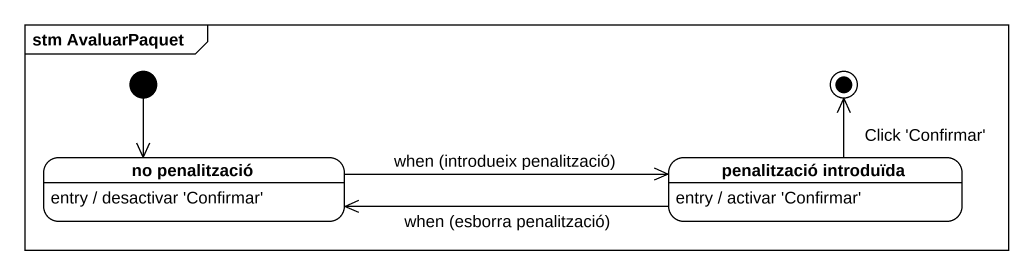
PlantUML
@startuml
mainframe stm AvaluarPaquet
hide empty description
state "no penalització" as no_penalització
no_penalització : entry / desactivar 'Confirmar'
state "penalització introduïda" as penalització_introduïda
penalització_introduïda : entry / activar 'Confirmar'
[*] --> no_penalització
no_penalització -right-> penalització_introduïda : when (introdueix penalització)
penalització_introduïda -left-> no_penalització : when (esborra penalització)
penalització_introduïda -up-> [*] : Click 'Confirmar'
@enduml
